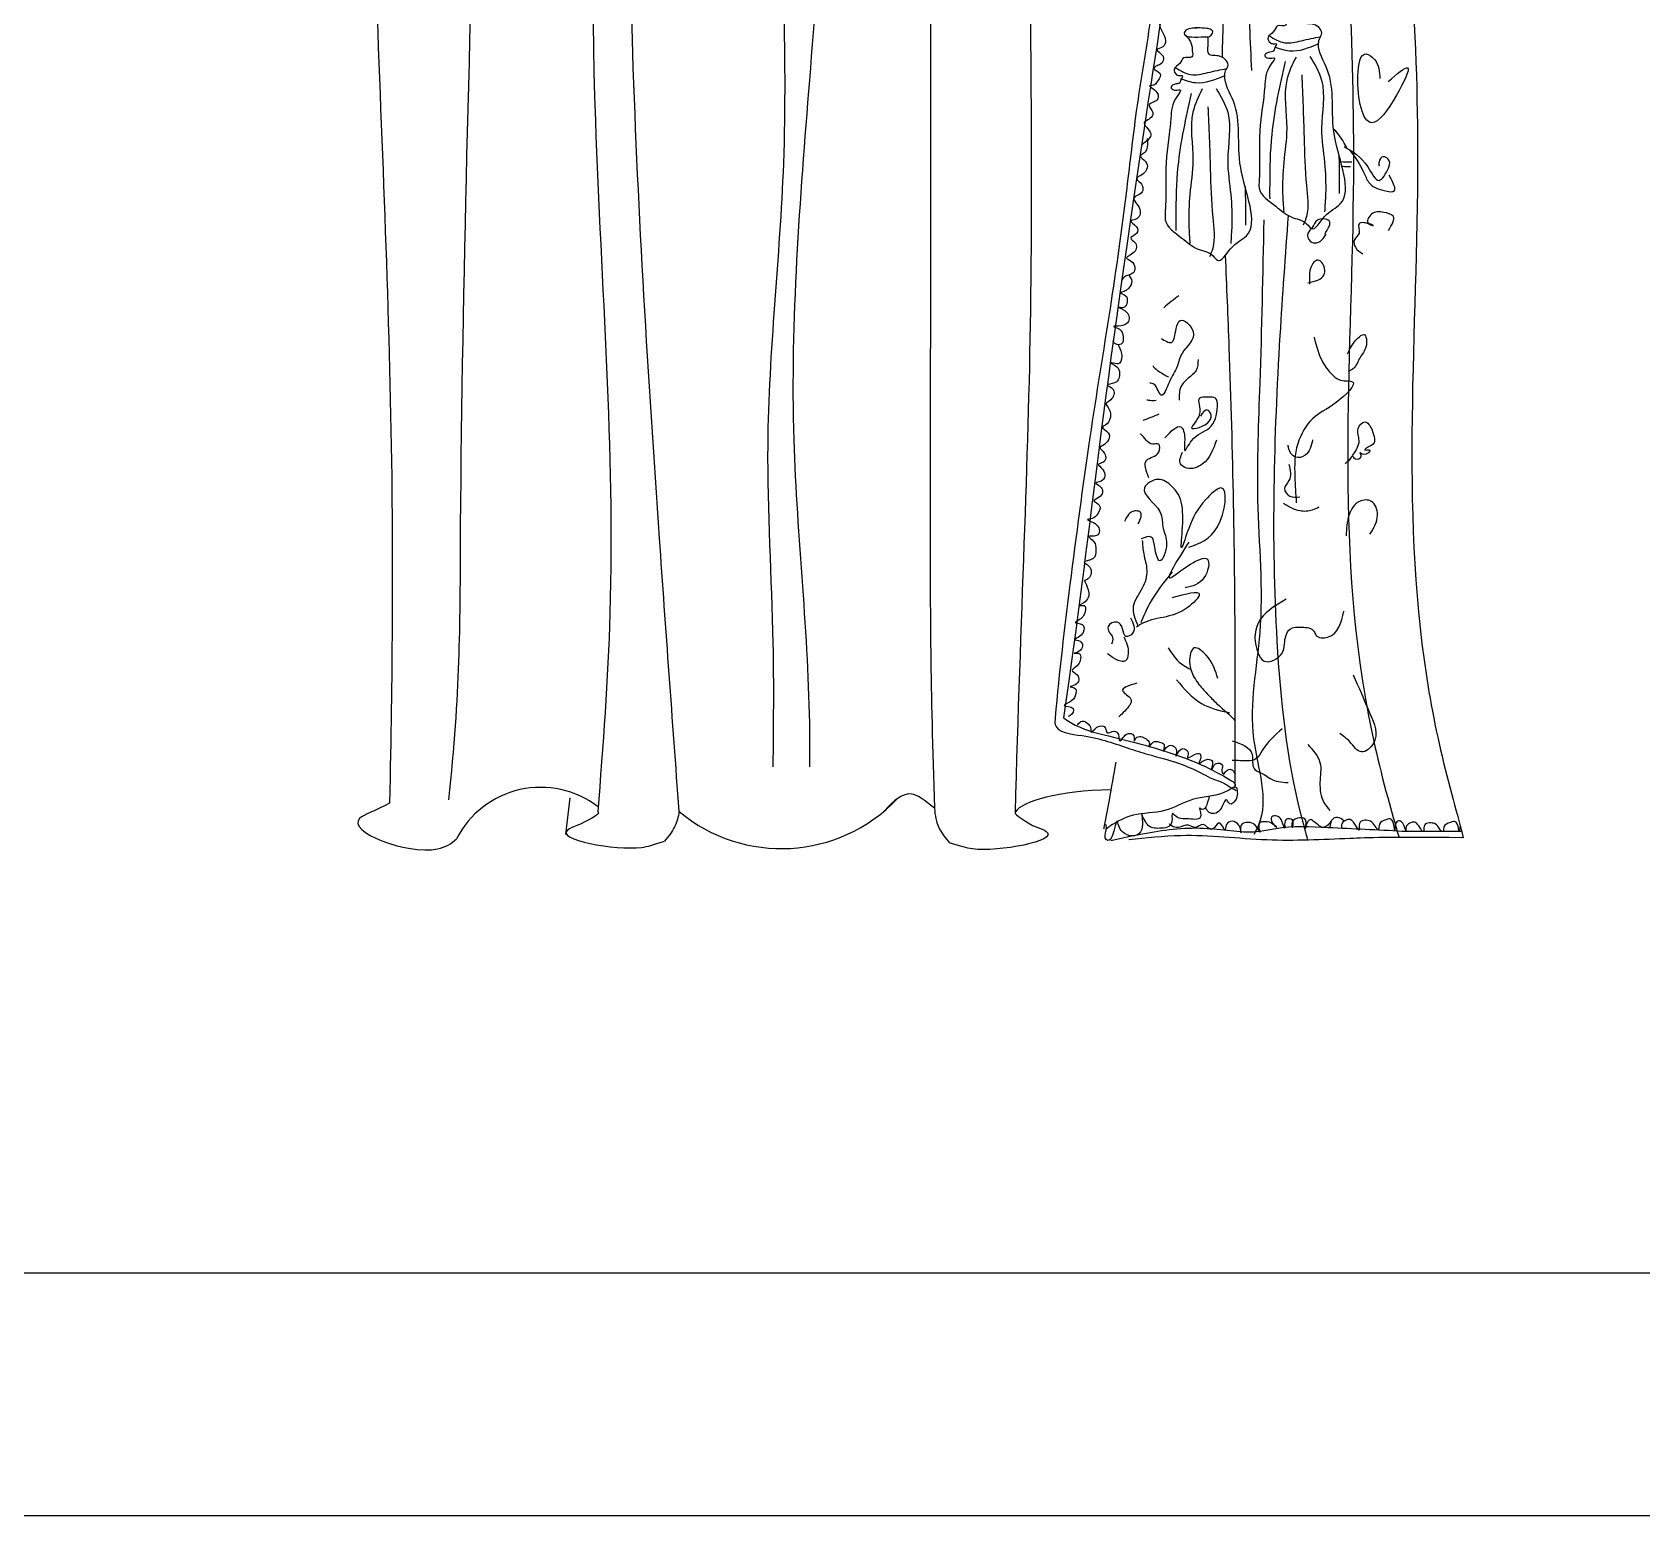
# Model space of a CAD drawing. Header units: inches. Extents: x 8.9 to 51.4, y 16 to 40.8.
# Drawn here: x 40.489 to 42.646, y 15.992 to 17.98 of the extents above; entities that cross this region are included whole.
import ezdxf

# ---------------------------------------------------------------- set-up
doc = ezdxf.new("R2010")
doc.units = ezdxf.units.IN
doc.header["$MEASUREMENT"] = 0
for name, color, linetype in [('02', 2, 'Continuous'), ('4', 4, 'Continuous'), ('kadrbm', 4, 'Continuous')]:
    doc.layers.add(name, color=color, linetype=linetype)

# ---------------------------------------------------------------- blocks, each defined once
blk = doc.blocks.new('kadrbm')
at = {"layer": 'kadrbm', "color": 4}
blk.add_lwpolyline([(0, 0), (0, 24.7972), (21, 24.7972), (21, 0), (0, 0)], close=True, dxfattribs=at)
blk.add_lwpolyline([(20.6631, 0.3257), (20.6631, 24.4603), (0.3369, 24.4603), (0.3369, 0.3257), (20.6631, 0.3257)], dxfattribs=at)

msp = doc.modelspace()

# ---------------------------------------------------------------- linework, layer by layer
at = {"layer": '02'}
msp.add_line((41.2043, 16.9051), (41.2101, 16.9543), dxfattribs=at)
for centre, radius, start, end in [((41.1707, 16.8417), 0.1267, 52.559, 152.8858), ((41.4932, 17.0998), 0.2135, 230.0078, 316.4868)]:
    msp.add_arc(centre, radius, start, end, dxfattribs=at)
for points, knots in [([(40.9235, 19.6147), (40.9251, 19.3818), (40.9274, 18.8575), (40.9445, 18.1141), (40.9742, 17.4745), (40.9719, 17.1257), (40.9683, 16.9474)], [5.097627, 5.097627, 5.097627, 5.097627, 9.85818, 15.812613, 20.291338, 22.939934, 22.939934, 22.939934, 22.939934]), ([(41.0426, 19.5739), (41.0492, 19.3593), (41.0985, 18.9296), (41.0823, 18.1663), (41.0614, 17.5222), (41.0626, 17.0942), (41.0471, 16.9518)], [5.444472, 5.444472, 5.444472, 5.444472, 9.832476, 14.261297, 21.025094, 23.006985, 23.006985, 23.006985, 23.006985]), ([(41.2397, 19.1477), (41.242, 19.0662), (41.252, 18.6376), (41.2221, 17.9886), (41.2775, 17.3326), (41.254, 17.0245), (41.2472, 16.936)], [6.683505, 6.683505, 6.683505, 6.683505, 8.173513, 14.514565, 18.533965, 20.154384, 20.154384, 20.154384, 20.154384]), ([(41.2993, 19.0465), (41.2879, 18.6817), (41.2779, 18.0998), (41.3221, 17.3968), (41.3468, 17.0585), (41.3557, 16.9365)], [7.429743, 7.429743, 7.429743, 7.429743, 14.092047, 18.053811, 20.287925, 20.287925, 20.287925, 20.287925]), ([(41.4888, 18.7797), (41.4889, 18.7528), (41.4889, 18.5792), (41.4829, 18.2541), (41.5093, 17.8296), (41.4653, 17.4644), (41.4838, 17.1947), (41.4823, 17.0511), (41.4818, 16.9961)], [9.405796, 9.405796, 9.405796, 9.405796, 9.895859, 12.577281, 15.344155, 17.646066, 19.263992, 20.2692, 20.2692, 20.2692, 20.2692]), ([(41.5529, 18.7037), (41.5563, 18.6113), (41.5649, 18.3485), (41.5317, 17.9258), (41.4942, 17.4639), (41.5315, 17.1576), (41.5308, 17.0115), (41.5308, 16.9961)], [9.874115, 9.874115, 9.874115, 9.874115, 11.562118, 14.67383, 17.613404, 20.000313, 20.281963, 20.281963, 20.281963, 20.281963]), ([(41.6918, 18.5569), (41.6914, 18.4136), (41.6935, 18), (41.6924, 17.4801), (41.6925, 17.1035), (41.6983, 16.9405)], [12.55561, 12.55561, 12.55561, 12.55561, 15.483642, 21.007763, 23.18014, 23.18014, 23.18014, 23.18014]), ([(41.8294, 18.4319), (41.8282, 18.3815), (41.8234, 18.1069), (41.8351, 17.6282), (41.8135, 17.2007), (41.8062, 16.9343)], [13.219116, 13.219116, 13.219116, 13.219116, 14.249467, 18.833654, 22.995652, 22.995652, 22.995652, 22.995652]), ([(42.3035, 18.3917), (42.3357, 18.1409), (42.3607, 17.7354), (42.3173, 17.2764), (42.3831, 16.9859), (42.4013, 16.9229), (42.4065, 16.9009)], [0, 0, 0, 0, 3.557268, 8.251843, 9.206392, 9.582939, 9.582939, 9.582939, 9.582939]), ([(42.239, 18.3117), (42.2498, 18.1369), (42.2747, 17.7315), (42.2313, 17.2725), (42.2972, 16.982), (42.3154, 16.919), (42.3206, 16.9012)], [0, 0, 0, 0, 3.557268, 8.251843, 9.206392, 9.582939, 9.582939, 9.582939, 9.582939]), ([(42.1088, 18.2404), (42.101, 18.1789), (42.0887, 18.0812), (42.0843, 17.9832), (42.0835, 17.9469)], [0, 0, 0, 0, 0.814463, 1.292828, 1.292828, 1.292828, 1.292828]), ([(42.0346, 17.9764), (42.0372, 17.9735), (42.0426, 17.9674), (42.0432, 17.9576), (42.0455, 17.9437), (42.0305, 17.9492), (42.0283, 17.9367), (42.0168, 17.933), (42.0214, 17.9225), (42.0266, 17.922), (42.0325, 17.9228), (42.0277, 17.9168), (42.0273, 17.9106), (42.0198, 17.912), (42.0127, 17.9057), (42.0208, 17.9015), (42.0314, 17.9049), (42.0155, 17.8861), (42.016, 17.8577), (42.0054, 17.8023), (42.0093, 17.7584), (42.006, 17.7206), (42.0289, 17.7065), (42.0484, 17.6881), (42.0685, 17.6862), (42.0807, 17.668), (42.0952, 17.6959), (42.1393, 17.7136), (42.0954, 17.8033), (42.1129, 17.8715), (42.0847, 17.913), (42.0881, 17.9296), (42.0944, 17.938), (42.0823, 17.9516), (42.0638, 17.9468), (42.0649, 17.9629), (42.0648, 17.9704), (42.0647, 17.9742)], [0, 0, 0, 0, 0.049098, 0.102922, 0.139199, 0.186804, 0.227533, 0.274408, 0.310461, 0.334614, 0.344088, 0.374026, 0.388996, 0.423479, 0.450265, 0.477881, 0.511039, 0.549208, 0.687053, 0.948933, 1.242439, 1.285039, 1.429833, 1.539794, 1.642447, 1.678483, 1.780763, 1.901488, 2.301978, 2.694836, 2.855941, 2.892118, 2.911939, 2.986376, 3.052303, 3.100331, 3.153581, 3.153581, 3.153581, 3.153581]), ([(42.24, 17.8162), (42.2404, 17.8051), (42.2407, 17.7878), (42.2406, 17.7705), (42.2406, 17.7643)], [210.89731, 210.89731, 210.89731, 210.89731, 266.490662, 298.204209, 298.204209, 298.204209, 298.204209]), ([(42.2441, 17.8009), (42.2453, 17.8007), (42.2491, 17.8002), (42.2531, 17.8003), (42.2558, 17.8004)], [0.30657337, 0.30657337, 0.30657337, 0.30657337, 0.3229933, 0.35820166, 0.35820166, 0.35820166, 0.35820166]), ([(42.1143, 17.7735), (42.1147, 17.7625), (42.115, 17.7452), (42.115, 17.7279), (42.115, 17.7216)], [210.89731, 210.89731, 210.89731, 210.89731, 266.490662, 298.204209, 298.204209, 298.204209, 298.204209]), ([(42.1721, 17.7348), (42.1681, 17.6811), (42.1543, 17.4912), (42.1469, 17.2226), (42.1711, 16.9956), (42.1951, 16.9089), (42.1982, 16.8977)], [3.750993, 3.750993, 3.750993, 3.750993, 4.841623, 7.612423, 9.202838, 9.438945, 9.438945, 9.438945, 9.438945]), ([(42.0878, 17.6811), (42.0894, 17.64), (42.0972, 17.4594), (42.1013, 17.2246), (42.1007, 17.0277), (42.1007, 16.9702), (42.1007, 16.9675)], [2.457265, 2.457265, 2.457265, 2.457265, 2.997167, 4.828101, 5.549778, 5.584982, 5.584982, 5.584982, 5.584982]), ([(42.0019, 17.57), (42.007, 17.5668), (42.0192, 17.5593), (42.0206, 17.5807), (42.0275, 17.6014), (42.0566, 17.5737), (42.029, 17.5554), (42.0237, 17.5298), (42.0136, 17.5159), (42.0018, 17.4831), (41.9962, 17.5087), (41.9889, 17.5101), (41.9867, 17.5101)], [0, 0, 0, 0, 0.0631749, 0.1503242, 0.2027617, 0.3026288, 0.4468318, 0.5284851, 0.63336, 0.7228551, 0.7993003, 0.8278059, 0.8278059, 0.8278059, 0.8278059]), ([(41.991, 17.5331), (41.9913, 17.5327), (41.9935, 17.5298), (42.0005, 17.5245), (42.0076, 17.5206), (42.0119, 17.5183)], [0.3578094, 0.3578094, 0.3578094, 0.3578094, 0.3640041, 0.4065604, 0.4706944, 0.4706944, 0.4706944, 0.4706944]), ([(41.9826, 17.4878), (41.9841, 17.4875), (41.9883, 17.4867), (41.9925, 17.4869), (41.9952, 17.4871)], [1.09078342, 1.09078342, 1.09078342, 1.09078342, 1.1114299, 1.14662745, 1.14662745, 1.14662745, 1.14662745]), ([(41.9853, 17.383), (41.9817, 17.3927), (41.9752, 17.4101), (41.9999, 17.4113), (42.0013, 17.4311), (41.9846, 17.4251), (41.98, 17.438), (41.9743, 17.4419), (41.9741, 17.442)], [0, 0, 0, 0, 0.1059597, 0.1903829, 0.2371877, 0.272318, 0.3637484, 0.3662528, 0.3662528, 0.3662528, 0.3662528]), ([(41.9712, 17.3214), (41.9743, 17.3282), (41.9786, 17.3379), (41.9605, 17.3401), (41.956, 17.3315), (41.9527, 17.3246)], [0, 0, 0, 0, 0.0718284, 0.1027454, 0.193687, 0.193687, 0.193687, 0.193687]), ([(41.941, 17.002), (41.9382, 16.9851), (41.9332, 16.9558), (41.9275, 16.926), (41.9249, 16.9131), (41.9248, 16.9124)], [0, 0, 0, 0, 86.502697, 149.828013, 153.236552, 153.236552, 153.236552, 153.236552]), ([(41.6983, 16.9405), (41.6836, 16.9522), (41.6633, 16.9679), (41.6438, 16.9506), (41.6318, 16.9374)], [35.716196, 35.716196, 35.716196, 35.716196, 50.327934, 72.872064, 72.872064, 72.872064, 72.872064]), ([(41.9347, 16.9649), (41.8647, 16.9642), (41.8098, 16.9479), (41.8051, 16.9321), (41.8275, 16.9187)], [0, 0, 0, 0, 63.449407, 70.98988, 70.98988, 70.98988, 70.98988]), ([(40.9683, 16.9474), (40.9492, 16.9364), (40.8852, 16.9198), (41.0106, 16.8694), (41.0514, 16.8929), (41.0579, 16.8994)], [76.078861, 76.078861, 76.078861, 76.078861, 92.915189, 145.616406, 158.881081, 158.881081, 158.881081, 158.881081]), ([(41.2472, 16.936), (41.2473, 16.9358), (41.2487, 16.9339), (41.2492, 16.9321), (41.2273, 16.9208)], [62.890172, 62.890172, 62.890172, 62.890172, 63.449407, 70.98988, 70.98988, 70.98988, 70.98988]), ([(41.3559, 16.9362), (41.3551, 16.9289), (41.3515, 16.9146), (41.3417, 16.9026), (41.3366, 16.8964)], [0.2139013, 0.2139013, 0.2139013, 0.2139013, 0.3486749, 0.4918749, 0.4918749, 0.4918749, 0.4918749]), ([(41.6983, 16.9405), (41.6988, 16.9309), (41.7019, 16.9142), (41.7131, 16.9004), (41.7182, 16.8942)], [0.1747173, 0.1747173, 0.1747173, 0.1747173, 0.3486749, 0.4918749, 0.4918749, 0.4918749, 0.4918749]), ([(41.2273, 16.9208), (41.2278, 16.9197), (41.1639, 16.903), (41.2914, 16.88), (41.3202, 16.8913), (41.3366, 16.8964)], [76.078861, 76.078861, 76.078861, 76.078861, 92.915189, 145.616406, 158.881081, 158.881081, 158.881081, 158.881081]), ([(41.8275, 16.9187), (41.827, 16.9175), (41.8909, 16.9009), (41.7634, 16.8779), (41.7346, 16.8892), (41.7182, 16.8942)], [76.078861, 76.078861, 76.078861, 76.078861, 92.915189, 145.616406, 158.881081, 158.881081, 158.881081, 158.881081]), ([(41.9346, 16.8972), (41.9504, 16.9007), (41.9929, 16.9102), (42.06, 16.9179), (42.1183, 16.9052), (42.1713, 16.9177), (42.2357, 16.9139), (42.2929, 16.9118), (42.3271, 16.9096), (42.4052, 16.9095)], [0, 0, 0, 0, 0.329653, 0.883084, 1.359164, 1.505708, 1.981183, 2.652694, 2.674848, 2.674848, 2.674848, 2.674848]), ([(42.3301, 16.9095), (42.3259, 16.9232), (42.3187, 16.9255), (42.3152, 16.9178), (42.3149, 16.9138), (42.3149, 16.9062), (42.3141, 16.9296), (42.3018, 16.9241), (42.293, 16.9218), (42.2945, 16.905), (42.286, 16.923), (42.2774, 16.9246), (42.2684, 16.924), (42.267, 16.9171), (42.268, 16.9044), (42.2599, 16.9272), (42.2496, 16.9247), (42.2429, 16.9213), (42.2434, 16.9158), (42.2437, 16.9132)], [1.4044451, 1.4044451, 1.4044451, 1.4044451, 1.4660226, 1.5136567, 1.5467325, 1.5540376, 1.6534047, 1.7047099, 1.7756667, 1.8273226, 1.920117, 1.9742852, 2.0226485, 2.0744832, 2.1031663, 2.2280996, 2.2582348, 2.3112494, 2.3605911, 2.3605911, 2.3605911, 2.3605911]), ([(42.3516, 16.9095), (42.3494, 16.9133), (42.3442, 16.9232), (42.336, 16.9212), (42.3293, 16.9177), (42.3298, 16.9123), (42.3301, 16.9096)], [2.1451482, 2.1451482, 2.1451482, 2.1451482, 2.2280996, 2.2582348, 2.3112494, 2.3605911, 2.3605911, 2.3605911, 2.3605911]), ([(42.3774, 16.9095), (42.3756, 16.9119), (42.3708, 16.9197), (42.3638, 16.9211), (42.3548, 16.9204), (42.3536, 16.9143), (42.3537, 16.9103), (42.3538, 16.9095)], [1.8633009, 1.8633009, 1.8633009, 1.8633009, 1.920117, 1.9742852, 2.0226485, 2.0744832, 2.0890425, 2.0890425, 2.0890425, 2.0890425]), ([(42.401, 16.9095), (42.4005, 16.9131), (42.3985, 16.9251), (42.3882, 16.9205), (42.3802, 16.9185), (42.3802, 16.9112), (42.38, 16.9095)], [1.5909612, 1.5909612, 1.5909612, 1.5909612, 1.6534047, 1.7047099, 1.7756667, 1.8104158, 1.8104158, 1.8104158, 1.8104158]), ([(42.4027, 16.9162), (42.4024, 16.9154), (42.4016, 16.9131), (42.4014, 16.911), (42.4013, 16.9095)], [1.49681716, 1.49681716, 1.49681716, 1.49681716, 1.51365674, 1.54263568, 1.54263568, 1.54263568, 1.54263568]), ([(42.4057, 16.9009), (42.3039, 16.9019), (42.2417, 16.8993), (42.1423, 16.8946), (42.0433, 16.9075), (41.9818, 16.9005), (41.9587, 16.8979)], [0.805205, 0.805205, 0.805205, 0.805205, 1.297485, 2.051292, 2.83195, 3.30427, 3.30427, 3.30427, 3.30427])]:
    msp.add_open_spline(points, degree=3, knots=knots, dxfattribs=at)
at = {"layer": '02', "start_tangent": (0.14677, 0.989171), "end_tangent": (-0.144313, -0.989532)}
msp.add_spline([(42.0398, 18.2338), (41.9847, 17.8883), (41.871, 17.0615)], degree=3, dxfattribs=at)
at = {"layer": '02'}
for points in [[(42.0311, 18.2478), (42.0094, 18.1407), (41.989, 18.0057), (41.9686, 17.8744), (41.9558, 17.7712), (41.9334, 17.61), (41.9064, 17.4373), (41.8798, 17.2403), (41.8599, 17.0614), (41.8599, 17.0527), (41.8962, 17.0377), (41.96, 17.0202), (41.9888, 17.0114), (42.0301, 16.9989), (42.0584, 16.9862), (42.071, 16.9799), (42.0867, 16.9736), (42.0993, 16.9658), (42.1025, 16.9642)], [(42.1312, 18.2496), (42.1258, 18.129), (42.1203, 18.0468), (42.123, 17.929)], [(42.0483, 18.2375), (42.0483, 18.2243), (42.0365, 18.2191), (42.0457, 18.2073), (42.0339, 18.1915), (42.0391, 18.1771), (42.0312, 18.1626), (42.0273, 18.16), (42.0365, 18.1482), (42.026, 18.1285), (42.022, 18.1272), (42.0273, 18.1141), (42.0286, 18.1128), (42.0207, 18.0996), (42.0142, 18.0944), (42.026, 18.0852), (42.0247, 18.0734), (42.0089, 18.0681), (42.022, 18.0576), (42.0181, 18.0497), (42.0102, 18.0432), (42.0181, 18.03), (42.0089, 18.0222), (42.0063, 18.0222), (42.0168, 18.009), (42.0115, 17.9998), (42.0023, 17.9972), (42.0011, 17.996), (42.0079, 17.9686), (42.004, 17.9607), (41.9962, 17.9568), (42.0044, 17.9483), (42.0009, 17.9373), (41.9949, 17.9347), (41.9923, 17.9321), (42.0001, 17.9256), (41.9975, 17.9152), (41.9897, 17.9087), (41.9871, 17.9087), (41.9962, 17.8996), (41.9962, 17.8892), (41.991, 17.8866), (41.9858, 17.8827), (41.9908, 17.8727), (41.9825, 17.8617), (41.9798, 17.8599), (41.988, 17.8444), (41.9789, 17.8316), (41.9752, 17.8289)], [(42.1603, 18.0191), (42.1669, 18.01), (42.1693, 17.998), (42.1688, 17.9897), (42.158, 17.9887), (42.1526, 17.9811), (42.1451, 17.9735), (42.1483, 17.966), (42.1537, 17.9649), (42.1559, 17.9649), (42.1537, 17.9584), (42.1526, 17.9552), (42.1451, 17.953), (42.1407, 17.9487), (42.1461, 17.9455), (42.1537, 17.9455), (42.1494, 17.9379), (42.1407, 17.9077), (42.1342, 17.8483), (42.1332, 17.7813), (42.1332, 17.7716), (42.1554, 17.7472), (42.176, 17.7328), (42.1973, 17.7232), (42.2031, 17.7173), (42.2205, 17.7328), (42.2419, 17.7503), (42.2341, 17.8413), (42.2244, 17.9304), (42.2128, 17.9653), (42.2148, 17.9733), (42.2169, 17.9773), (42.2064, 17.9906), (42.1917, 17.9936), (42.1903, 18.0045), (42.1903, 18.0195)], [(42.0556, 17.974), (42.0328, 17.9791), (42.0369, 17.9839), (42.049, 17.9861), (42.0479, 17.9861), (42.0626, 17.9855), (42.0688, 17.9836), (42.0709, 17.982), (42.0688, 17.9762), (42.0589, 17.974), (42.0556, 17.974)], [(42.1468, 17.9756), (42.167, 17.9662), (42.1899, 17.9689), (42.2155, 17.9743)], [(42.1536, 17.9608), (42.1738, 17.9554), (42.2128, 17.9648)], [(42.1826, 17.947), (42.1701, 17.916), (42.1701, 17.8514), (42.1661, 17.8056), (42.1647, 17.7639), (42.1661, 17.7396)], [(42.2013, 17.9476), (42.2168, 17.916), (42.2168, 17.8514), (42.2208, 17.8056), (42.2222, 17.7639), (42.2208, 17.7396)], [(42.3062, 17.9144), (42.332, 17.9328), (42.3173, 17.8959), (42.284, 17.859), (42.2655, 17.9217), (42.2766, 17.9513), (42.2877, 17.9439), (42.2951, 17.9181)], [(42.0212, 17.933), (42.0414, 17.9235), (42.0643, 17.9262), (42.0899, 17.9316)], [(42.0279, 17.9181), (42.0481, 17.9128), (42.0872, 17.9222)], [(42.168, 17.9411), (42.15, 17.8432), (42.1473, 17.7759), (42.1473, 17.7571)], [(42.1903, 17.9232), (42.1934, 17.8395), (42.1966, 17.7749), (42.1966, 17.7335), (42.1924, 17.7219)], [(42.0423, 17.8984), (42.0243, 17.8006), (42.0216, 17.7332), (42.0216, 17.7144)], [(42.0569, 17.9043), (42.0445, 17.8733), (42.0445, 17.8087), (42.0404, 17.7629), (42.0391, 17.7212), (42.0404, 17.697)], [(42.0756, 17.9049), (42.0911, 17.8733), (42.0911, 17.8087), (42.0951, 17.7629), (42.0965, 17.7212), (42.0951, 17.697)], [(42.0646, 17.8805), (42.0678, 17.7968), (42.071, 17.7322), (42.071, 17.6909), (42.0667, 17.6792)], [(41.9833, 17.838), (41.9822, 17.8225), (41.9788, 17.8181), (41.9744, 17.8147), (41.9811, 17.807), (41.9777, 17.7904), (41.9689, 17.7838), (41.9744, 17.7783), (41.9755, 17.765), (41.9656, 17.7584), (41.9733, 17.7429), (41.9678, 17.7296), (41.9611, 17.7274), (41.9689, 17.7197), (41.9689, 17.7108), (41.9611, 17.7042), (41.9667, 17.6987), (41.9656, 17.6854), (41.9556, 17.6776), (41.9622, 17.6732), (41.9645, 17.6577), (41.9523, 17.6522), (41.949, 17.6478)], [(42.247, 17.8272), (42.2787, 17.7997), (42.2938, 17.7818), (42.3063, 17.7983), (42.3076, 17.8079), (42.2994, 17.8135), (42.2938, 17.8066), (42.2938, 17.8011)], [(42.2539, 17.8231), (42.2732, 17.7928), (42.2801, 17.779), (42.3007, 17.768), (42.3145, 17.768), (42.3104, 17.7831), (42.3076, 17.7887)], [(42.1395, 17.729), (42.134, 17.5099), (42.1312, 17.3537), (42.134, 17.1756), (42.1258, 17.0331), (42.1323, 16.9177), (42.1262, 16.9054)], [(42.221, 17.7099), (42.2269, 17.7275), (42.2113, 17.7285), (42.2044, 17.7187), (42.1986, 17.7109), (42.2015, 17.7002), (42.2103, 17.6982), (42.2191, 17.7041), (42.223, 17.7099)], [(42.3064, 17.7148), (42.3127, 17.7338), (42.3001, 17.7389), (42.2836, 17.7363), (42.2798, 17.7237), (42.2861, 17.7212), (42.2735, 17.725), (42.2672, 17.7237), (42.2672, 17.7111), (42.2609, 17.7022), (42.2621, 17.6921), (42.2722, 17.6833)], [(42.1986, 17.6446), (42.2201, 17.6553), (42.2171, 17.6719), (42.2122, 17.6748), (42.2025, 17.6651), (42.2005, 17.6485), (42.2005, 17.6426)], [(41.9581, 17.6555), (41.9625, 17.6468), (41.959, 17.6381), (41.9555, 17.6346), (41.952, 17.6329), (41.9477, 17.6311), (41.9538, 17.6277), (41.9564, 17.6198), (41.9546, 17.6137), (41.9503, 17.6111), (41.945, 17.612), (41.9538, 17.6068), (41.9581, 17.5928), (41.9485, 17.5868), (41.9381, 17.5859), (41.9459, 17.5824), (41.9511, 17.572), (41.9485, 17.5624), (41.9398, 17.5633), (41.9372, 17.5667)], [(42.2515, 17.5494), (42.2654, 17.5703), (42.2734, 17.5753), (42.2764, 17.5594), (42.2684, 17.5444), (42.2594, 17.5295), (42.2525, 17.5255)], [(41.9439, 17.5623), (41.9487, 17.5498), (41.9463, 17.5368), (41.9376, 17.5368), (41.9342, 17.5378), (41.9424, 17.532), (41.9463, 17.5239), (41.9395, 17.5104), (41.9299, 17.5075), (41.9369, 17.5024), (41.936, 17.4896), (41.9292, 17.4837), (41.9254, 17.4803)], [(42.2067, 17.5715), (42.2186, 17.5378), (42.2305, 17.5219), (42.2425, 17.514), (42.2583, 17.512), (42.2365, 17.4842), (42.2048, 17.4624), (42.1849, 17.4287), (42.181, 17.3851), (42.1829, 17.3495)], [(42.0514, 17.5419), (42.0488, 17.5272), (42.0381, 17.5165), (42.0287, 17.5058), (42.026, 17.4871)], [(42.007, 17.4369), (42.0282, 17.4515), (42.0335, 17.4356), (42.0335, 17.4197), (42.0428, 17.4329), (42.0667, 17.4501), (42.0773, 17.4793), (42.0746, 17.4899), (42.064, 17.4912), (42.0534, 17.4899), (42.0534, 17.4687), (42.0428, 17.4501), (42.0667, 17.4594), (42.068, 17.47), (42.064, 17.474), (42.0548, 17.466)], [(41.9274, 17.4827), (41.9334, 17.4719), (41.9274, 17.454), (41.9238, 17.4516), (41.931, 17.4433), (41.9238, 17.4265), (41.9203, 17.4242), (41.9262, 17.4158), (41.9238, 17.4038), (41.9179, 17.4015), (41.9238, 17.3943), (41.9214, 17.3788), (41.9143, 17.3764), (41.9214, 17.3704), (41.9191, 17.3573), (41.9119, 17.3525), (41.9191, 17.3465), (41.9167, 17.3346), (41.9095, 17.3286), (41.9035, 17.3274), (41.9155, 17.3202), (41.9155, 17.3059), (41.9047, 17.3047), (41.9119, 17.2976), (41.9143, 17.2868), (41.9107, 17.2749), (41.8987, 17.2701), (41.9047, 17.2653), (41.9059, 17.2498), (41.8987, 17.245)], [(42.2583, 17.4131), (42.2671, 17.4331), (42.2658, 17.4494), (42.2746, 17.4581), (42.2846, 17.4469), (42.2859, 17.4281), (42.2771, 17.4231), (42.2746, 17.4206), (42.2809, 17.4206), (42.2733, 17.4143), (42.2683, 17.4168), (42.2696, 17.4118), (42.2621, 17.4081), (42.2583, 17.4118), (42.2546, 17.4081), (42.2483, 17.4018)], [(42.0761, 17.4337), (42.0574, 17.4017), (42.036, 17.3963), (42.028, 17.4017), (42.0307, 17.4177)], [(42.2047, 17.4341), (42.195, 17.4134), (42.1816, 17.411), (42.1731, 17.4219), (42.1719, 17.4268)], [(42.0388, 17.2902), (42.0774, 17.3174), (42.082, 17.3697), (42.0615, 17.3538), (42.0388, 17.3152), (42.0297, 17.2902), (42.0297, 17.347), (42.016, 17.372), (41.9978, 17.3811), (41.9796, 17.3697), (42.0001, 17.3379), (42.0047, 17.3152), (42.0092, 17.2947), (42.0001, 17.272), (41.9933, 17.2902), (41.9887, 17.3038), (41.9751, 17.3015)], [(42.1731, 17.4013), (42.1731, 17.3794), (42.167, 17.3684), (42.1743, 17.3587), (42.1877, 17.3575)], [(42.1658, 17.349), (42.1877, 17.3392), (42.2047, 17.3404), (42.2133, 17.3441)], [(42.2817, 17.3076), (42.2917, 17.3336), (42.2837, 17.3516), (42.2677, 17.3516), (42.2537, 17.3336), (42.2497, 17.3056)], [(41.9766, 17.2993), (41.9786, 17.2812), (41.9827, 17.2591), (41.9766, 17.2351), (41.9646, 17.211), (41.9706, 17.1849)], [(42.0388, 17.297), (42.0138, 17.2492), (42.0411, 17.2674), (42.0638, 17.2742), (42.0593, 17.2492), (42.0342, 17.2356)], [(42.0168, 17.2571), (41.9867, 17.215), (41.9746, 17.1889)], [(41.8987, 17.2464), (41.9041, 17.2331), (41.9001, 17.2172), (41.8921, 17.2119), (41.8987, 17.2119), (41.9001, 17.2039), (41.8908, 17.192), (41.8868, 17.1893), (41.8961, 17.1867), (41.8974, 17.1761), (41.8908, 17.1694), (41.8868, 17.1668), (41.8934, 17.1641), (41.8921, 17.1509), (41.8855, 17.1482), (41.8908, 17.1482), (41.8921, 17.1349), (41.8855, 17.1283), (41.8828, 17.1256), (41.8894, 17.119), (41.8868, 17.1057), (41.8801, 17.1031), (41.8855, 17.1018), (41.8868, 17.0911), (41.8801, 17.0832), (41.8722, 17.0779), (41.8841, 17.0739), (41.8801, 17.0646), (41.8775, 17.0633)], [(42.0168, 17.223), (42.053, 17.227), (42.0369, 17.209), (41.9746, 17.1869), (41.9686, 17.1829)], [(42.1692, 17.2204), (42.1318, 17.1884), (42.1318, 17.1484), (42.1399, 17.1377), (42.1639, 17.1484), (42.1692, 17.1724), (42.1746, 17.1804), (42.1906, 17.1831), (42.2066, 17.1777), (42.2093, 17.1724), (42.2253, 17.1697), (42.2467, 17.2044)], [(41.9607, 17.1957), (41.9636, 17.1749), (41.9547, 17.1705), (41.9503, 17.1809), (41.9428, 17.1898), (41.9309, 17.1839), (41.9324, 17.1764), (41.9369, 17.169), (41.9354, 17.1601)], [(41.952, 17.1702), (41.9578, 17.1472), (41.9543, 17.138), (41.9406, 17.1403), (41.9302, 17.1472)], [(42.0115, 17.1552), (42.0321, 17.1315), (42.0415, 17.1267)], [(42.0779, 17.1141), (42.0621, 17.1457), (42.0463, 17.1552), (42.04, 17.1362), (42.0463, 17.1157), (42.0526, 17.1062), (42.0653, 17.092), (42.0779, 17.0793), (42.0905, 17.0683), (42.1016, 17.0572)], [(41.9692, 17.108), (41.9505, 17.0974), (41.9612, 17.0867), (41.9532, 17.0707), (41.9452, 17.0627)], [(42.0226, 17.1125), (42.0558, 17.0809), (42.0937, 17.0683)], [(42.2593, 17.1191), (42.2817, 17.0674), (42.2862, 17.027), (42.2705, 17.0158), (42.2548, 17.0293), (42.2413, 17.0405)], [(41.871, 17.0615), (41.8892, 17.0507), (41.9312, 17.0374), (42.0409, 17.0049), (42.0963, 16.9772), (42.1011, 16.9724), (42.1011, 16.97)], [(41.8898, 17.052), (41.8961, 17.0572), (41.9044, 17.053), (41.9076, 17.0468), (41.9076, 17.0426), (41.9159, 17.0489), (41.9274, 17.0478), (41.9295, 17.0416), (41.9389, 17.0436), (41.9441, 17.0405), (41.9452, 17.0353), (41.9462, 17.0311), (41.9556, 17.0395), (41.9651, 17.0374), (41.9661, 17.0301), (41.9682, 17.0342), (41.9818, 17.0332), (41.986, 17.028), (41.986, 17.0227), (41.9912, 17.029), (41.9996, 17.029), (42.0058, 17.0259), (42.0048, 17.0165), (42.0111, 17.0238), (42.0184, 17.0238), (42.0226, 17.0175), (42.0215, 17.0102), (42.0288, 17.0196), (42.0341, 17.0196), (42.0382, 17.0144), (42.0372, 17.0081), (42.0466, 17.0123), (42.0539, 17.0133), (42.055, 17.0092), (42.0529, 17.0008), (42.0644, 17.006), (42.0707, 17.0029), (42.0696, 16.9956), (42.0696, 16.9925), (42.0748, 16.9998), (42.0842, 16.9977), (42.0832, 16.9925), (42.0853, 16.9862), (42.0895, 16.9904), (42.0957, 16.9925), (42.101, 16.9862)], [(42.1639, 17.0469), (42.1372, 17.0176), (42.1292, 17.0069), (42.1051, 17.0042), (42.0971, 17.0042)], [(42.0971, 17.0309), (42.1238, 17.0122), (42.1265, 16.9935), (42.1399, 16.9855), (42.1479, 16.9802), (42.1719, 16.9748)], [(42.1986, 17.0256), (42.2147, 17.0015), (42.2147, 16.9748), (42.22, 16.9481), (42.228, 16.9375)], [(42.0664, 16.9561), (42.0551, 16.9398), (42.0538, 16.941), (42.0551, 16.931), (42.0388, 16.926), (42.0199, 16.931), (42.0174, 16.9335), (42.0162, 16.9222), (41.9999, 16.9135), (41.9835, 16.9185), (41.976, 16.9323), (41.976, 16.9122), (41.966, 16.9034), (41.9522, 16.9072), (41.9459, 16.9147), (41.9434, 16.9222), (41.9359, 16.9022), (41.9308, 16.8972), (41.9283, 16.8984), (41.9283, 16.911), (41.9283, 16.9185)], [(42.1004, 16.9691), (42.0849, 16.961), (42.0441, 16.952), (42.0066, 16.9373), (41.9643, 16.931), (41.9333, 16.9162), (41.9274, 16.9119)], [(42.1028, 16.9686), (42.1015, 16.9511), (42.094, 16.9461), (42.0902, 16.9511), (42.0789, 16.936), (42.0664, 16.9348), (42.0614, 16.941)], [(42.2296, 16.9233), (42.2202, 16.9148), (42.207, 16.9223), (42.2023, 16.9251), (42.1957, 16.9167), (42.1948, 16.9129), (42.1957, 16.9242), (42.1844, 16.927), (42.1769, 16.9195), (42.1778, 16.9148), (42.1778, 16.9242), (42.1693, 16.9251), (42.1675, 16.9157), (42.1675, 16.9138), (42.1637, 16.9233), (42.159, 16.9289), (42.1514, 16.9298), (42.1496, 16.9233), (42.1571, 16.9148), (42.1496, 16.9204), (42.1392, 16.9223), (42.1345, 16.9214), (42.1326, 16.9157), (42.1345, 16.9082), (42.1279, 16.9176), (42.1185, 16.9214), (42.109, 16.9176), (42.109, 16.9073), (42.1062, 16.9176), (42.0893, 16.9185), (42.0874, 16.911), (42.0808, 16.9204), (42.0732, 16.9148), (42.0695, 16.912), (42.0582, 16.9185), (42.0478, 16.9148), (42.0384, 16.9176), (42.0252, 16.9148), (42.0158, 16.9167), (42.0129, 16.9195)], [(42.2465, 16.9235), (42.2382, 16.9282), (42.2299, 16.9235), (42.2281, 16.9157), (42.2275, 16.914)]]:
    msp.add_spline(points, degree=3, dxfattribs=at)
for points in [[(42.0402, 17.9742), (42.0402, 17.9741), (42.0402, 17.9741), (42.0402, 17.9741)], [(42.251, 17.8245), (42.246, 17.834), (42.2411, 17.8434), (42.2329, 17.8502)], [(42.2424, 17.807), (42.2472, 17.8064), (42.2523, 17.8066), (42.2574, 17.8068)], [(42.0258, 17.6272), (42.0187, 17.622), (42.0116, 17.6168), (42.0057, 17.6111)], [(41.9986, 17.4684), (41.9915, 17.4654), (41.9844, 17.4624), (41.9774, 17.46)], [(41.3557, 16.9365), (41.3558, 16.9364), (41.3558, 16.9363), (41.3559, 16.9362)]]:
    msp.add_open_spline(points, degree=3, dxfattribs=at)
at = {"layer": '4'}
msp.add_line((30.6976, 16.3179), (51.0238, 16.3179), dxfattribs=at)

# ---------------------------------------------------------------- block references
at = {"layer": 'kadrbm'}
msp.add_blockref('kadrbm', (30.3607, 15.9922), dxfattribs=at)

doc.saveas('drawing.dxf')
